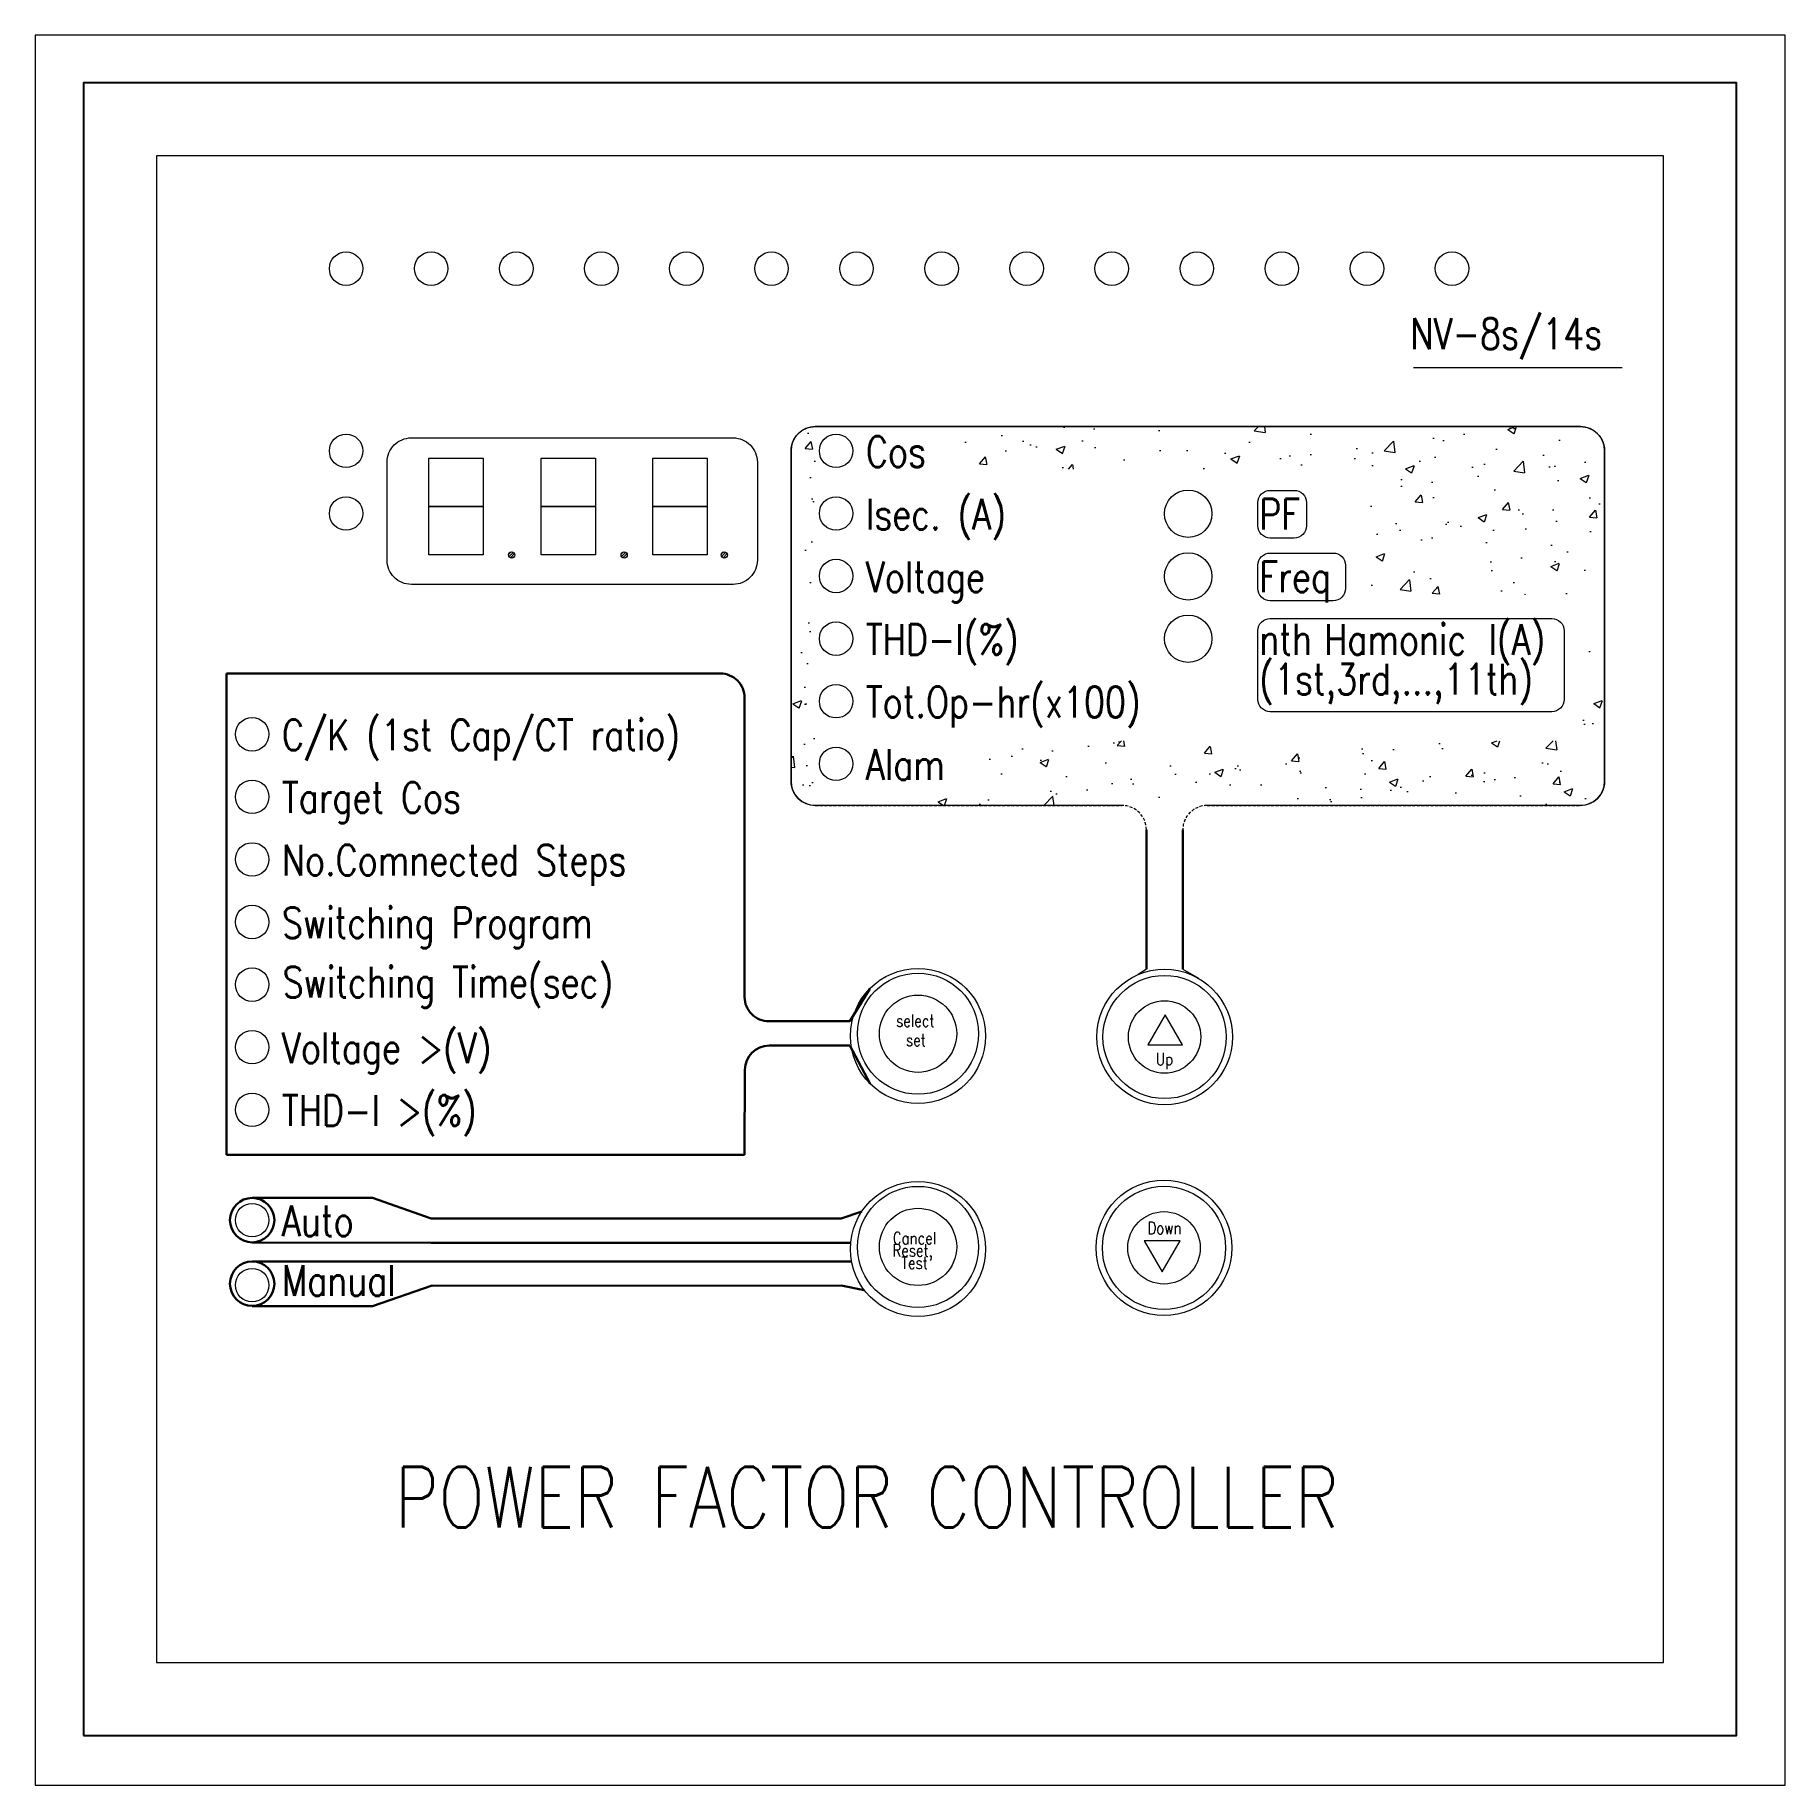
# Model space of a CAD drawing. Header units: millimetres. Extents: x 0 to 144, y 0 to 144.
import ezdxf

# ---------------------------------------------------------------- set-up
doc = ezdxf.new("R2010")
doc.units = ezdxf.units.MM
doc.linetypes.add('A1S100-NITODNKO$0$XREF1$0$HIDDEN', pattern=[0.375, 0.25, -0.125])
doc.layers.add('DIEN', color=1, linetype='Continuous', lineweight=20)
doc.layers.add('Layer1', color=7, linetype='Continuous', lineweight=30)
doc.layers.add('KICHTHUOC', color=5, linetype='Continuous')
doc.layers.add('TEXT', color=7, linetype='Continuous')
doc.styles.add('ROMANS', font='romans.shx', dxfattribs={"bigfont": 'vns.shx'})

# ---------------------------------------------------------------- blocks, each defined once
blk = doc.blocks.new('APFC(12STEP-DELAB)')
at = {"layer": 'DIEN'}
h = blk.add_hatch(dxfattribs=at)
h.set_pattern_fill('AR-CONC', color=3, style=0)
h.set_pattern_definition([(50, (-7127.546, -27664.1425), (7.1726018, -0.6275213), [0.75, -8.25]), (355, (-7127.546, -27664.1425), (-1.3875133, 7.5219213), [0.6, -6.6]), (100.4514, (-7126.948, -27664.195), (5.7850938, 6.8943954), [0.6374019, -7.0114211]), (46.1842, (-7127.546, -27662.1425), (10.6724105, -1.6551901), [1.125, -12.375]), (96.6356, (-7126.656, -27662.28), (9.346627, 9.7411787), [0.956103, -10.51713]), (351.1842, (-7127.546, -27662.143), (9.3466195, 9.741186), [0.9, -9.9]), (21, (-7126.546, -27662.6425), (5.9690705, -4.0261889), [0.75, -8.25]), (326, (-7126.546, -27662.6425), (2.4331533, 7.2515005), [0.6, -6.6]), (71.4514, (-7126.0484, -27662.978), (8.4022263, 3.225305), [0.6374019, -7.0114211]), (37.5, (-7127.5458, -27664.1425), (0.12159855, 3.32893854), [0, -6.52, 0, -6.7, 0, -6.625]), (7.5, (-7127.5458, -27664.1425), (2.63069537, 3.9441171), [0, -3.82, 0, -6.37, 0, -2.525]), (327.5, (-7129.7758, -27664.1425), (5.33822436, -0.22554872), [0, -2.5, 0, -7.8, 0, -10.35]), (317.5, (-7130.776, -27664.1425), (5.8318617, 1.0010498), [0, -3.25, 0, -5.18, 0, -7.35])])
h.paths.add_polyline_path([(258.2, 126.19), (258.73, 128.19), (258.2, 128.19, 0.414214), (256.2, 126.19), (256.2, 99.01, 0.414214), (258.2, 97.01), (321.15, 97.01, 0.414214), (323.15, 99.01), (323.15, 126.19, 0.414214), (321.15, 128.19), (268.54, 128.19), (271.43, 124.77), (303.82, 124.45), (303.82, 114.38), (321.16, 114.38), (321.16, 102.34), (271.98, 102.34), (271.98, 98.34), (258.2, 98.34), (258.2, 123.79)])
h = blk.add_hatch(dxfattribs=at)
h.set_pattern_fill('ANSI31', color=256, scale=1.28, style=0)
h.set_pattern_definition([(45, (-9759.40248, -23025.77303), (-0.113137085, 0.113137085), [])])
h.paths.add_polyline_path([(233.48, 117.63, 1), (232.96, 117.63, 1)])
h = blk.add_hatch(dxfattribs=at)
h.set_pattern_fill('ANSI31', color=256, scale=1.28, style=0)
h.set_pattern_definition([(45, (-9750.1508, -23025.77303), (-0.113137085, 0.113137085), [])])
h.paths.add_polyline_path([(242.73, 117.63, 1), (242.21, 117.63, 1)])
h = blk.add_hatch(dxfattribs=at)
h.set_pattern_fill('ANSI31', color=256, scale=1.28, style=0)
h.set_pattern_definition([(45, (-9741.91847, -23025.77303), (-0.113137085, 0.113137085), [])])
h.paths.add_polyline_path([(250.45, 117.63, 1), (250.96, 117.63, 1)])
at = {"layer": 'DIEN', "color": 3}
for p, q in [((307.41, 133.04), (324.59, 133.04)), ((285.44, 83.55), (284.76, 83.1)), ((288.44, 83.55), (289.73, 82.8))]:
    blk.add_line(p, q, dxfattribs=at)
at = {"layer": 'DIEN', "color": 3, "lineweight": 0}
for p, q in [((321.15, 128.19), (258.2, 128.19)), ((256.2, 126.19), (256.2, 99.01)), ((323.15, 99.01), (323.15, 126.19))]:
    blk.add_line(p, q, dxfattribs=at)
at = {"layer": 'DIEN', "color": 3, "linetype": 'A1S100-NITODNKO$0$XREF1$0$HIDDEN'}
for p, q in [((258.2, 97.01), (283.44, 97.01)), ((290.44, 97.01), (321.15, 97.01))]:
    blk.add_line(p, q, dxfattribs=at)
at = {"layer": 'DIEN', "color": 3}
blk.add_lwpolyline([(193.99, 16.41), (337.99, 16.41), (337.99, 160.41), (193.99, 160.41)], close=True, dxfattribs=at)
at = {"layer": 'DIEN', "color": 1}
blk.add_lwpolyline([(203.99, 26.48), (327.99, 26.48), (327.99, 150.48), (203.99, 150.48)], close=True, dxfattribs=at)
at = {"layer": 'DIEN', "color": 3}
blk.add_lwpolyline([(283.44, 97.01), (258.2, 97.01, -0.414214), (256.2, 99.01), (256.2, 126.19, -0.414214), (258.2, 128.19), (321.15, 128.19, -0.414214), (323.15, 126.19), (323.15, 99.01, -0.414214), (321.15, 97.01), (290.44, 97.01)], format="xyb", dxfattribs=at)
at = {"layer": 'DIEN'}
blk.add_lwpolyline([(224.96, 127.26), (251.43, 127.26, -0.414214), (253.43, 125.26), (253.43, 117.2, -0.414214), (251.43, 115.2), (224.96, 115.2, -0.414214), (222.96, 117.2), (222.96, 125.26, -0.414214)], format="xyb", close=True, dxfattribs=at)
for points in [[(226.4, 125.6), (230.88, 125.6), (230.88, 121.61), (226.4, 121.61)], [(235.64, 125.6), (240.12, 125.6), (240.12, 121.61), (235.64, 121.61)], [(244.82, 125.6), (249.3, 125.6), (249.3, 121.61), (244.82, 121.61)], [(226.4, 121.61), (230.88, 121.61), (230.88, 117.63), (226.4, 117.63)], [(235.64, 121.61), (240.12, 121.61), (240.12, 117.63), (235.64, 117.63)], [(244.82, 121.61), (249.3, 121.61), (249.3, 117.63), (244.82, 117.63)], [(286.99, 79.79), (285.55, 77.31), (288.42, 77.31)], [(286.73, 58.64), (288.21, 61.2), (285.25, 61.2)]]:
    blk.add_lwpolyline(points, close=True, dxfattribs=at)
at = {"layer": 'DIEN', "color": 3}
for points in [[(295.62, 122.94), (297.61, 122.94, -0.414214), (298.61, 121.94), (298.61, 120.02, -0.414214), (297.61, 119.02), (295.62, 119.02, -0.414214), (294.62, 120.02), (294.62, 121.94, -0.414214)], [(295.62, 117.78), (300.82, 117.78, -0.414214), (301.82, 116.78), (301.82, 114.86, -0.414214), (300.82, 113.86), (295.62, 113.86, -0.414214), (294.62, 114.86), (294.62, 116.78, -0.414214)], [(295.62, 112.4), (318.81, 112.4, -0.414214), (319.81, 111.4), (319.81, 105.73, -0.414214), (318.81, 104.73), (295.62, 104.73, -0.414214), (294.62, 105.73), (294.62, 111.4, -0.414214)]]:
    blk.add_lwpolyline(points, format="xyb", close=True, dxfattribs=at)
at = {"layer": 'DIEN'}
for centre, radius in [((219.59, 141.19), 1.38), ((226.59, 141.19), 1.38), ((233.59, 141.19), 1.38), ((240.59, 141.19), 1.38), ((247.59, 141.19), 1.38), ((254.59, 141.19), 1.38), ((261.59, 141.19), 1.38), ((268.59, 141.19), 1.38), ((275.59, 141.19), 1.38), ((282.59, 141.19), 1.38), ((289.59, 141.19), 1.38), ((296.59, 141.19), 1.38), ((303.59, 141.19), 1.38), ((310.59, 141.19), 1.38), ((219.59, 126.19), 1.38), ((259.91, 126.19), 1.38), ((219.59, 121.04), 1.38), ((259.91, 121.04), 1.38), ((233.22, 117.63), 0.258), ((242.47, 117.63), 0.258), ((250.71, 117.63), 0.258), ((259.91, 115.89), 1.38), ((259.91, 110.74), 1.38), ((259.91, 105.59), 1.38), ((211.86, 102.87), 1.38), ((259.91, 100.44), 1.38), ((211.86, 97.72), 1.38), ((211.86, 92.57), 1.38), ((211.86, 87.42), 1.38), ((211.86, 82.27), 1.38), ((211.86, 77.12), 1.38), ((211.86, 71.97), 1.38), ((211.86, 62.89), 1.38), ((211.86, 57.54), 1.38)]:
    blk.add_circle(centre, radius, dxfattribs=at)
at = {"layer": 'DIEN', "color": 3}
for centre, radius in [((288.88, 121.02), 1.95), ((288.88, 115.86), 1.95), ((288.88, 110.73), 1.95), ((266.65, 78.23), 3.18), ((286.94, 77.96), 2.98), ((266.65, 60.69), 3.18), ((286.89, 60.61), 2.98)]:
    blk.add_circle(centre, radius, dxfattribs=at)
at = {"layer": 'DIEN', "color": 1}
for centre, radius in [((266.65, 78.04), 5.56), ((286.94, 77.96), 5.58), ((266.65, 78.23), 4.98), ((286.94, 77.96), 5.07), ((266.65, 60.51), 5.56), ((266.65, 60.69), 4.98), ((286.89, 60.61), 5.58), ((286.89, 60.61), 5.07)]:
    blk.add_circle(centre, radius, dxfattribs=at)
at = {"layer": 'DIEN', "color": 3, "lineweight": 0}
for centre, start, end in [((258.2, 126.19), 90, 180), ((321.15, 126.19), 0, 90), ((258.2, 99.01), 180, 270), ((321.15, 99.01), 270, 0)]:
    blk.add_arc(centre, 2, start, end, dxfattribs=at)
at = {"layer": 'DIEN', "color": 3, "linetype": 'A1S100-NITODNKO$0$XREF1$0$HIDDEN'}
for centre, start, end in [((283.44, 95.01), 0, 90), ((290.44, 95.01), 90, 180)]:
    blk.add_arc(centre, 2, start, end, dxfattribs=at)
at = {"layer": 'KICHTHUOC'}
blk.add_lwpolyline([(197.99, 20.48), (333.99, 20.48), (333.99, 156.48), (197.99, 156.48)], close=True, dxfattribs=at)
at = {"layer": 'Layer1', "color": 3}
for p, q in [((209.76, 107.87), (209.76, 68.27)), ((261.05, 79.25), (262.68, 81.93)), ((261.05, 77.25), (262.72, 74.11)), ((209.76, 68.27), (252.38, 68.27)), ((211.86, 64.72), (221.77, 64.72)), ((260.33, 63.02), (262.02, 63.59)), ((260.33, 61.03), (261.12, 61.03)), ((260.33, 59.5), (261.18, 59.5)), ((260.33, 57.51), (262.23, 57.14)), ((211.86, 55.82), (221.77, 55.82))]:
    blk.add_line(p, q, dxfattribs=at)
at = {"layer": 'Layer1', "color": 3, "ltscale": 0.05}
for p, q in [((285.44, 95.01), (285.44, 83.55)), ((288.44, 83.55), (288.44, 95.01)), ((221.77, 64.72), (226.59, 63.02)), ((226.59, 61.03), (211.85, 61.06)), ((226.67, 59.5), (211.85, 59.49)), ((221.77, 55.82), (226.67, 57.51))]:
    blk.add_line(p, q, dxfattribs=at)
for points in [[(261.05, 79.25), (254.38, 79.25, -0.414214), (252.38, 81.25), (252.38, 105.87, 0.414214), (250.38, 107.87), (209.76, 107.87)], [(252.38, 68.27), (252.4, 75.26, -0.413506), (254.4, 77.25), (261.05, 77.25)]]:
    blk.add_lwpolyline(points, format="xyb", dxfattribs=at)
for points in [[(226.59, 63.02), (260.33, 63.02)], [(260.33, 61.03), (226.59, 61.03)], [(226.67, 59.48), (260.33, 59.5)], [(260.33, 57.51), (226.67, 57.49)]]:
    blk.add_lwpolyline(points, dxfattribs=at)
at = {"layer": 'Layer1', "color": 3}
for centre in [(211.86, 62.89), (211.86, 57.66)]:
    blk.add_circle(centre, 1.83, dxfattribs=at)
at = {"layer": 'TEXT', "linetype": 'Continuous', "style": 'ROMANS', "width": 0.8}
for s, height, p in [('NV-8s/14s', 2.528, (307.17, 134.57)), ('Cos ', 2.528, (262.36, 124.86)), ('Isec. (A)', 2.528, (262.36, 119.71)), ('PF', 2.528, (294.73, 119.71)), ('Voltage', 2.528, (262.36, 114.56)), ('Freq', 2.528, (294.73, 114.55)), ('THD-I(%)', 2.528, (262.36, 109.41)), ('I(A)', 2.528, (313.59, 109.41)), ('nth', 2.528, (294.73, 109.42)), ('Hamonic', 2.528, (300.08, 109.41)), ('(1st,3rd,...,11th)', 2.5281, (294.73, 106.14)), ('Tot.Op-hr(x100)', 2.5281, (262.36, 104.26)), ('C/K (1st Cap/CT ratio)', 2.5281, (214.31, 101.55)), ('Alam', 2.528, (262.36, 99.12)), ('Target Cos', 2.528, (214.31, 96.4)), ('No.Comnected Steps', 2.5281, (214.31, 91.25)), ('Switching Program', 2.5281, (214.31, 86.1)), ('Switching Time(sec)', 2.5281, (214.36, 81.21)), ('select', 1.011, (264.85, 78.79)), ('Voltage >(V)', 2.5281, (214.31, 75.8)), ('set', 1.011, (265.66, 77.2)), ('Up', 1.011, (286.22, 75.64)), ('THD-I >(%)', 2.528, (214.31, 70.65)), ('Auto', 2.528, (214.31, 61.56)), ('Down', 1.011, (285.53, 61.74)), ('Cancel', 1.011, (264.57, 60.9)), ('Reset,', 1.011, (264.54, 59.89)), ('Manual', 2.528, (214.31, 56.66)), ('Test', 1.011, (265.27, 58.87)), ('POWER FACTOR CONTROLLER', 5, (223.61, 37.6))]:
    blk.add_text(s, height=height, dxfattribs=at).set_placement(p)

msp = doc.modelspace()

# ---------------------------------------------------------------- block references
msp.add_blockref('APFC(12STEP-DELAB)', (-193.99, -16.41))

doc.saveas('drawing.dxf')
